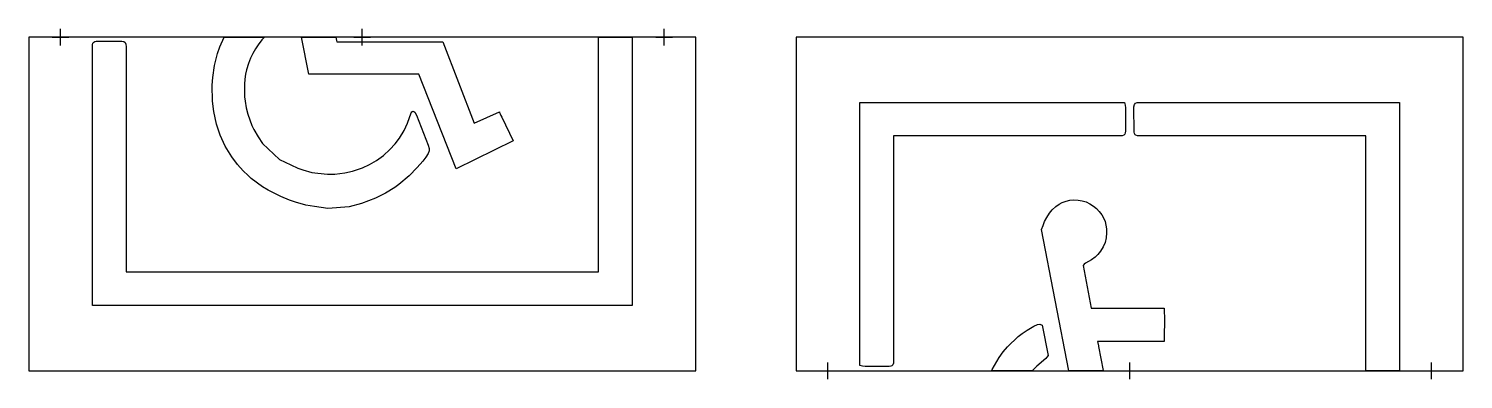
# Model space of a CAD drawing. Header units: inches. Extents: x 0 to 172, y -1 to 41.
import ezdxf

# ---------------------------------------------------------------- set-up
doc = ezdxf.new("R2010")
doc.units = ezdxf.units.IN
doc.header["$MEASUREMENT"] = 0
doc.layers.add('CUT', color=1, linetype='Continuous')
doc.layers.add('REG', color=5, linetype='Continuous')

msp = doc.modelspace()

# ---------------------------------------------------------------- linework, layer by layer
at = {"layer": 'CUT'}
for points in [[(0, 0), (80, 0), (80, 40), (0, 40)], [(72.34, 7.83), (7.66, 7.83), (7.66, 39.08), (7.71, 39.26), (7.8, 39.4), (7.91, 39.46), (8.09, 39.51), (11.17, 39.52), (11.41, 39.47), (11.57, 39.36), (11.65, 39.16), (11.68, 38.84), (11.68, 11.89), (68.32, 11.89), (68.32, 40), (68.32, 40), (72.34, 40)], [(26, 35.55), (25.91, 34.95), (25.86, 34.35), (25.86, 33.34), (25.88, 32.84), (25.96, 32.3), (26.09, 31.53), (26.28, 30.77), (26.76, 29.39), (26.98, 28.94), (27.5, 28.06), (28.03, 27.26), (30.06, 25.32), (30.76, 25.01), (31.41, 24.68), (32.27, 24.29), (32.85, 24.08), (33.94, 23.79), (34.66, 23.68), (35.81, 23.57), (36.7, 23.59), (37.89, 23.73), (38.81, 23.94), (40.03, 24.35), (40.85, 24.73), (41.68, 25.2), (42.55, 25.83), (43.29, 26.52), (43.94, 27.22), (44.44, 27.9), (45, 28.81), (45.41, 29.68), (45.86, 30.92), (45.95, 31.06), (46.07, 31.12), (46.17, 31.1), (46.29, 31), (46.48, 30.63), (47.91, 27.04), (48, 26.66), (48, 26.35), (47.89, 26.05), (47.63, 25.62), (47.25, 25.13), (46.59, 24.36), (45.6, 23.36), (44.39, 22.35), (43.88, 21.99), (42.79, 21.3), (41.58, 20.68), (39.89, 20.05), (38.44, 19.68), (35.85, 19.46), (34.25, 19.69), (33.24, 19.88), (32, 20.2), (31.25, 20.45), (30.22, 20.88), (28.72, 21.65), (28.05, 22.06), (26.69, 23.07), (26.31, 23.4), (25.7, 23.99), (25.02, 24.75), (24.34, 25.64), (23.55, 26.94), (22.96, 28.23), (22.51, 29.56), (22.19, 31.08), (22.03, 32.33), (22, 34.23), (22.06, 35.17), (22.27, 36.59), (22.65, 38.04), (22.92, 38.84), (23.44, 40), (28.28, 40), (27.97, 39.65), (27.52, 39.07), (27.21, 38.6), (26.87, 38.02), (26.6, 37.46), (26.36, 36.83), (26.13, 36.09)], [(36.94, 39.41), (49.67, 39.41), (53.4, 29.68), (56.44, 31.05), (56.46, 30.96), (56.52, 30.79), (56.61, 30.62), (56.74, 30.4), (58.09, 27.58), (51.27, 24.23), (46.77, 35.57), (33.58, 35.57), (32.72, 40), (36.84, 40), (36.84, 40), (36.92, 39.57)], [(92, 0), (172, 0), (172, 40), (92, 40)], [(131.5, 31.52), (131.49, 28.71), (131.47, 28.51), (131.4, 28.35), (131.28, 28.25), (131.11, 28.17), (103.68, 28.17), (103.68, 0.93), (103.61, 0.75), (103.5, 0.63), (103.35, 0.57), (103.15, 0.54), (100.28, 0.54), (99.98, 0.57), (99.66, 0.67), (99.66, 32.17), (131.38, 32.17), (131.47, 31.83)], [(132.56, 28.44), (132.52, 28.62), (132.51, 31.64), (132.56, 31.93), (132.69, 32.08), (132.9, 32.15), (133.28, 32.17), (164.34, 32.17), (164.34, 0), (160.32, 0), (160.32, 28.17), (132.93, 28.17), (132.75, 28.23), (132.64, 28.3)], [(121.44, 16.95), (121.64, 17.41), (121.8, 17.89), (122.05, 18.39), (122.38, 18.91), (122.71, 19.29), (123.16, 19.71), (123.53, 19.97), (123.92, 20.18), (124.39, 20.35), (124.82, 20.45), (125.32, 20.49), (125.81, 20.47), (126.3, 20.38), (126.78, 20.24), (127.24, 20.03), (127.66, 19.75), (128.01, 19.47), (128.35, 19.1), (128.65, 18.69), (128.9, 18.25), (129.05, 17.89), (129.16, 17.46), (129.23, 17.03), (129.24, 16.53), (129.18, 15.93), (129.05, 15.39), (128.83, 14.88), (128.51, 14.35), (128.19, 13.96), (127.87, 13.65), (127.41, 13.32), (126.7, 12.93), (126.56, 12.8), (126.41, 12.63), (127.38, 7.53), (136.15, 7.53), (136.15, 7.36), (136.15, 6.83), (136.16, 6.7), (136.14, 3.52), (128.16, 3.52), (128.27, 3), (128.28, 2.91), (128.82, 0.05), (128.84, 0), (128.84, 0), (124.72, 0)], [(115.52, 0.19), (116.36, 1.61), (116.85, 2.29), (117.36, 2.89), (118.62, 4.11), (119.11, 4.49), (119.71, 4.9), (120.5, 5.35), (120.95, 5.55), (121.23, 5.59), (121.52, 5.48), (122.23, 1.84), (122.06, 1.64), (121.94, 1.48), (120.86, 0.59), (120.34, 0.07), (120.28, 0), (115.44, 0)]]:
    msp.add_lwpolyline(points, close=True, dxfattribs=at)
at = {"layer": 'REG'}
for points in [[(2.83, 40), (4.83, 40)], [(3.83, 39), (3.83, 41)], [(39, 40), (41, 40)], [(40, 39), (40, 41)], [(75.17, 40), (77.17, 40)], [(76.17, 39), (76.17, 41)], [(94.83, 0), (96.83, 0)], [(95.83, -1), (95.83, 1)], [(131, 0), (133, 0)], [(132, -1), (132, 1)], [(167.17, 0), (169.17, 0)], [(168.17, -1), (168.17, 1)]]:
    msp.add_lwpolyline(points, dxfattribs=at)

doc.saveas('drawing.dxf')
